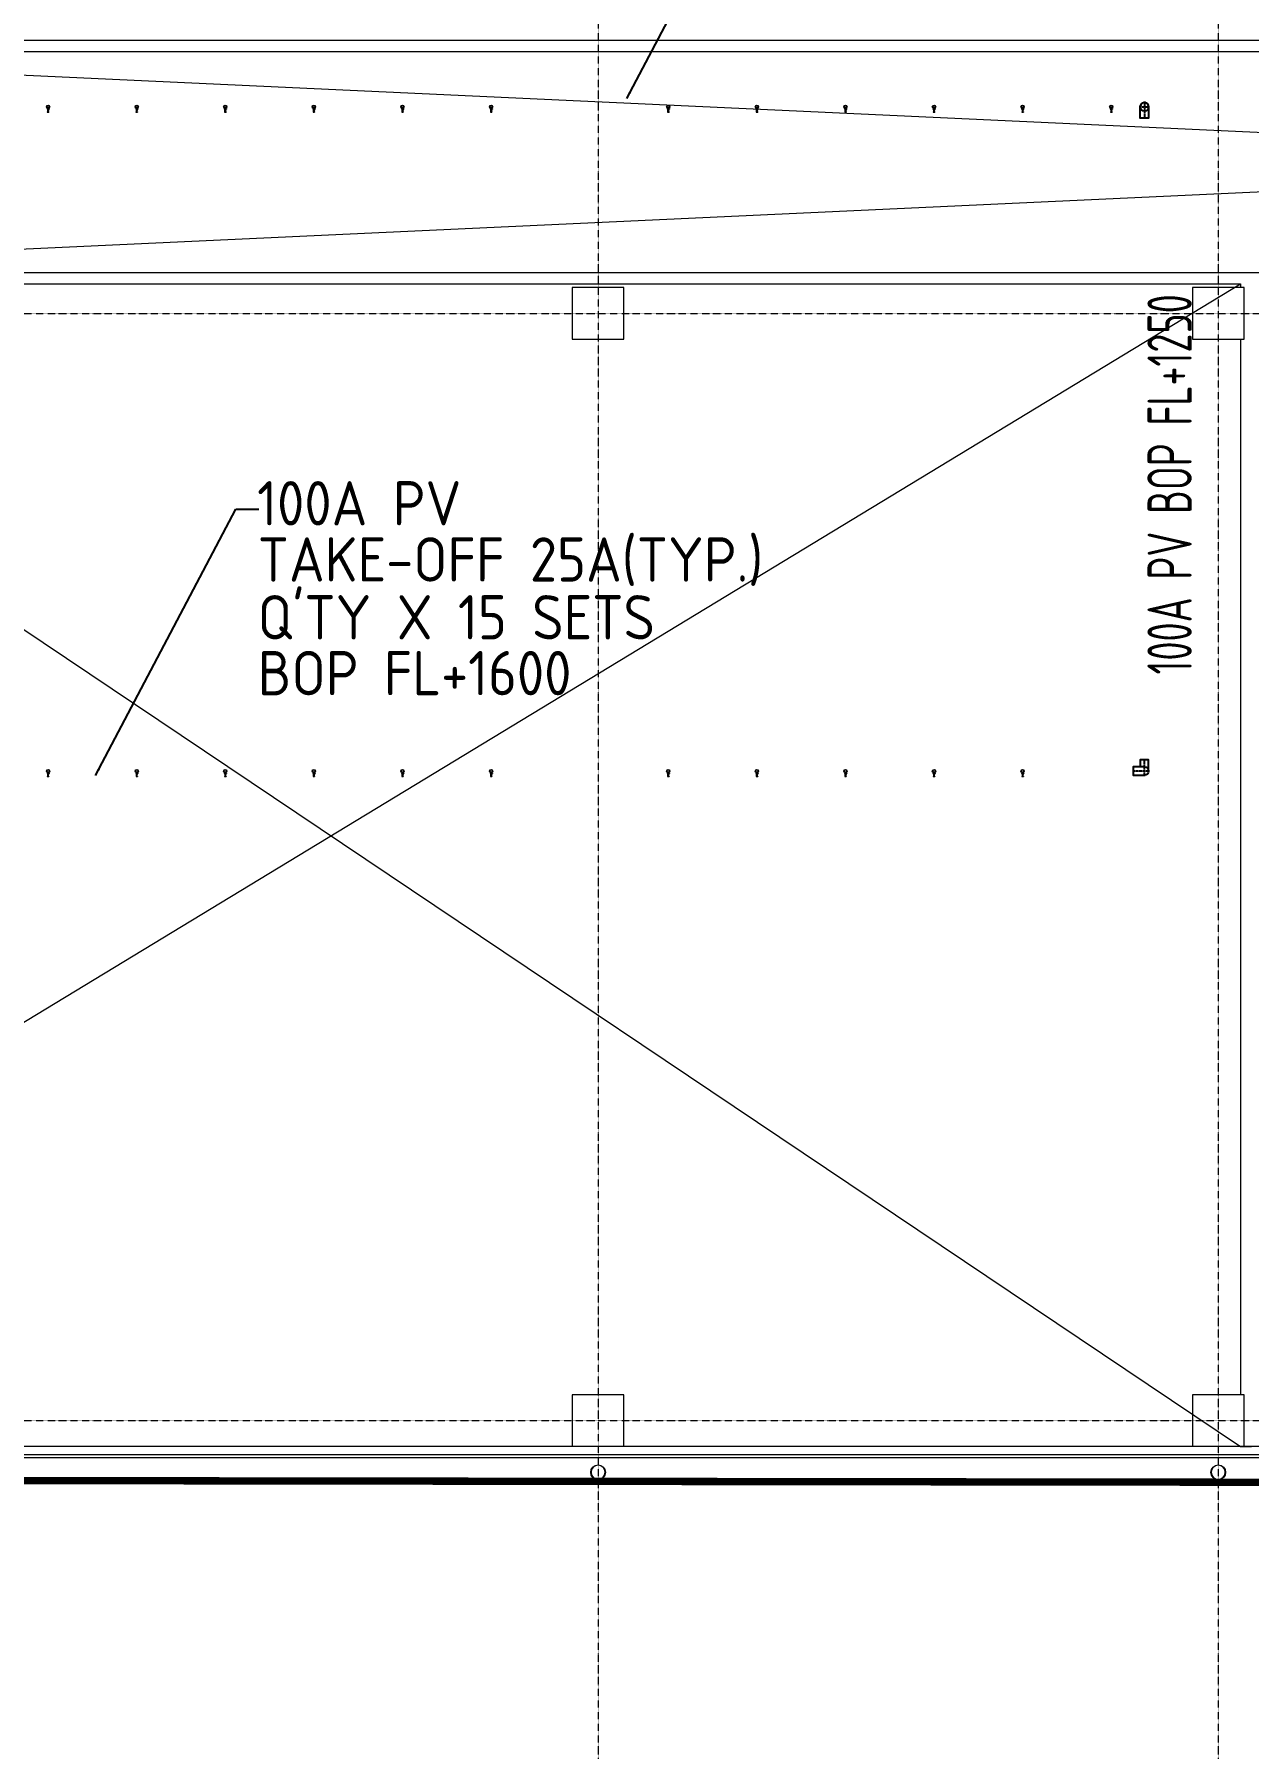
# Model space of a CAD drawing. Extents: x -122301 to 290600, y -29000 to 395522.
# Drawn here: x 185563 to 202012, y -4445 to 18782 of the extents above; entities that cross this region are included whole.
import ezdxf
from ezdxf.enums import TextEntityAlignment as Align

# ---------------------------------------------------------------- set-up
doc = ezdxf.new("R2010")
doc.units = 0
doc.header["$LTSCALE"] = 10
for name, pattern in [('H12PL2$0$JJP_三點線', [0.9, 0.3, -0.15, 0, -0.15, 0, -0.15, 0, -0.15]), ('XFM7P20PV$0$CENTER', [2, 1.25, -0.25, 0.25, -0.25]), ('XFM7P20PV$0$中心', [29.999999, 12, -6, 6, -6])]:
    doc.linetypes.add(name, pattern=pattern)
for name, color, linetype in [('H12PL2$0$A-OBJE-2D', 252, 'Continuous'), ('H12PL2$0$A-OBJE-2D.200K', 252, 'Continuous'), ('H12PL2$0$A-OBJE-MEP', 252, 'Continuous'), ('H12PL2$0$A-WALL-EX', 252, 'Continuous'), ('H12PL2$0$A-WALL-IN', 252, 'Continuous'), ('H12PL2$0$A-WALL-IN.200K', 252, 'Continuous'), ('H12PL2$0$S-COL', 252, 'Continuous'), ('H12PL2$0$S-GRID', 252, 'Continuous'), ('XFM7P20PV$0$PIPE-TEXT', 252, 'Continuous'), ('XFM7P20PV$0$U-PV-PIPE', 252, 'Continuous'), ('XFM7P20PV$0$U-PV-TXT', 252, 'Continuous')]:
    doc.layers.add(name, color=color, linetype=linetype)
doc.styles.add('XFM7P20PV$0$aa-txt', font='isocp.shx', dxfattribs={"bigfont": 'chineset'})
doc.styles.add('XFM7P20PV$0$dim-txt', font='isocp.shx', dxfattribs={"width": 0.7, "bigfont": 'chineset'})
doc.dimstyles.new('XFM7P20PV$0$adim-100', dxfattribs={"dimscale": 100, "dimtxt": 0.25, "dimasz": 0.25, "dimexe": 0.1, "dimexo": 0.5, "dimgap": 0.15, "dimtad": 0, "dimdec": 4, "dimtxsty": 'XFM7P20PV$0$dim-txt', "dimcen": -0.025, "dimclrd": 3, "dimclre": 3, "dimclrt": 256, "dimadec": 0, "dimazin": 0, "dimtfac": 1, "dimtdec": 4, "dimtmove": 0, "dimatfit": 3, "dimfxl": 1.25, "dimarcsym": 0})

# ---------------------------------------------------------------- blocks, each defined once
blk = doc.blocks.new('H12PL2')
at = {"layer": 'H12PL2$0$A-OBJE-2D', "lineweight": 0}
for p, q in [((178450, 1170), (201900, 15400)), ((178450, 15400), (201900, -350))]:
    blk.add_line(p, q, dxfattribs=at)
at = {"layer": 'H12PL2$0$A-OBJE-2D.200K', "lineweight": 0}
for p, q in [((178450, 15550), (243150, 18550)), ((243150, 15550), (178450, 18550))]:
    blk.add_line(p, q, dxfattribs=at)
at = {"layer": 'H12PL2$0$A-OBJE-MEP', "lineweight": 0, "flags": 128}
for points in [[(193295, -700, 1), (193105, -700, 1)], [(201695, -700, 1), (201505, -700, 1)]]:
    blk.add_lwpolyline(points, format="xyb", close=True, dxfattribs=at)
at = {"layer": 'H12PL2$0$A-OBJE-MEP', "lineweight": 0}
for centre in [(193200, -700), (201600, -700)]:
    blk.add_circle(centre, 100, dxfattribs=at)
at = {"layer": 'H12PL2$0$A-WALL-EX', "lineweight": 0}
blk.add_line((243100, -465), (185050, -465), dxfattribs=at)
at = {"layer": 'H12PL2$0$A-WALL-EX', "lineweight": 0, "flags": 128}
for points in [[(243220, -350), (185050, -350)], [(185050, -500), (243100, -500)], [(185050, -500), (243100, -500)], [(185050, -500), (243100, -500)]]:
    blk.add_lwpolyline(points, dxfattribs=at)
at = {"layer": 'H12PL2$0$A-WALL-IN', "lineweight": 0, "flags": 128}
for points in [[(201975, 15550), (178300, 15550)], [(178450, 15400), (201900, 15400)], [(201900, 15400), (201900, 15350)], [(243150, 15550), (201975, 15550)], [(201900, 14650), (201900, 350)], [(201900, -350), (202050, -350)]]:
    blk.add_lwpolyline(points, dxfattribs=at)
at = {"layer": 'H12PL2$0$A-WALL-IN.200K', "lineweight": 0, "flags": 128}
for points in [[(243150, 18700), (39500, 18700)], [(178450, 18550), (243150, 18550)]]:
    blk.add_lwpolyline(points, dxfattribs=at)
at = {"layer": 'H12PL2$0$S-COL', "lineweight": 0, "flags": 128}
for points in [[(192850, 14650), (193550, 14650), (193550, 15350), (192850, 15350)], [(201250, 14650), (201950, 14650), (201950, 15350), (201250, 15350)]]:
    blk.add_lwpolyline(points, close=True, dxfattribs=at)
for points in [[(193550, -350), (193550, 350), (192850, 350), (192850, -350)], [(201950, -350), (201950, 350), (201250, 350), (201250, -350)]]:
    blk.add_lwpolyline(points, dxfattribs=at)
at = {"layer": 'H12PL2$0$S-GRID', "linetype": 'H12PL2$0$JJP_三點線', "lineweight": 0}
for p, q in [((193200, 128250), (193200, -28000)), ((201600, 128250), (201600, -28000)), ((-29000, 15000), (289600, 15000)), ((-29000, 0), (289600, 0))]:
    blk.add_line(p, q, dxfattribs=at)
blk = doc.blocks.new('XFM7P20PV$0$球塞閥-二件式-25A-左側-捷流')
at = {"color": 7, "linetype": 'Continuous', "lineweight": 0, "extrusion": (2.22045e-16, 1, -2.22045e-16)}
for p, q in [((-9, 15), (-18, 0)), ((-18, 0), (-9, -15)), ((-14, 32), (-9, 32)), ((-14, 29), (-14, 32)), ((-9, 29), (-14, 29)), ((-10, 72), (11, 72)), ((-10, 68), (-10, 72)), ((-8, 68), (-10, 68)), ((-8, 36), (-9, 36)), ((-9, 21), (-9, 36)), ((9, 15), (-9, 15)), ((8, 72), (-8, 72)), ((-8, 47), (-8, 70)), ((-8, 47), (0, 47)), ((-8, 42), (-8, 47)), ((-8, 41), (-8, 42)), ((0, 42), (-8, 42)), ((8, 41), (-8, 41)), ((-4, 36), (-8, 36)), ((0, 48), (-4, 48)), ((-4, 47), (-4, 48)), ((-4, 41), (-4, 42)), ((-2, 30), (-2, 35)), ((2, 30), (-2, 30)), ((4, 48), (0, 48)), ((0, 47), (8, 47)), ((0, 42), (0, 47)), ((8, 42), (0, 42)), ((2, 35), (2, 30)), ((3, 32), (3, 29)), ((3, 32), (6, 32)), ((6, 29), (3, 29)), ((4, 47), (4, 48)), ((4, 41), (4, 42)), ((8, 36), (4, 36)), ((6, 32), (7, 32)), ((6, 29), (6, 32)), ((7, 29), (6, 29)), ((7, 32), (7, 29)), ((8, 70), (8, 47)), ((11, 68), (8, 68)), ((8, 42), (8, 47)), ((8, 42), (8, 41)), ((9, 36), (8, 36)), ((8, 32), (17, 32)), ((8, 29), (8, 32)), ((17, 29), (8, 29)), ((9, 32), (9, 36)), ((9, 21), (9, 29)), ((18, 0), (9, 15)), ((9, -15), (18, 0)), ((11, 68), (11, 72)), ((17, 29), (17, 32)), ((-9, -15), (9, -15))]:
    blk.add_line(p, q, dxfattribs=at)
at = {"color": 7, "linetype": 'Continuous', "lineweight": 0}
for centre, radius, start, end in [((0, 0), 23.1, 0, 180), ((0, 0), 23.1, 180, 0), ((-4, 35), 1.42, 0, 58.001), ((4, 35), 1.42, 121.999, 180)]:
    blk.add_arc(centre, radius, start, end, dxfattribs=at)
for points in [[(-8, 70), (-8, 71), (-8, 71), (-8, 71), (-8, 72), (-8, 72), (-8, 72)], [(8, 72), (8, 72), (8, 72), (8, 71), (8, 71), (8, 71), (8, 70)]]:
    blk.add_open_spline(points, degree=3, dxfattribs=at)
for points, knots in [([(-8, 36), (-8, 37), (-8, 38), (-8, 39), (-8, 39), (-8, 40), (-8, 40), (-8, 40), (-8, 41), (-8, 41)], [-6.586857, -6.586857, -6.586857, -6.586857, -4.917672, -4.917672, -3.301294, -3.301294, -1.594864, -1.594864, 0, 0, 0, 0]), ([(-3, 36), (-3, 36), (-3, 36), (-3, 36), (-4, 36), (-4, 36), (-4, 36), (-4, 36)], [-0.7953467, -0.7953467, -0.7953467, -0.7953467, -0.3971684, -0.3971684, -0.1815592, -0.1815592, 0, 0, 0, 0]), ([(4, 36), (4, 36), (4, 36), (4, 36), (3, 36), (3, 36), (3, 36), (3, 36)], [-0.7950738, -0.7950738, -0.7950738, -0.7950738, -0.6135769, -0.6135769, -0.3980416, -0.3980416, 0, 0, 0, 0]), ([(8, 41), (8, 41), (8, 40), (8, 40), (8, 40), (8, 39), (8, 39), (8, 38), (8, 37), (8, 36)], [-6.585553, -6.585553, -6.585553, -6.585553, -4.991005, -4.991005, -3.284912, -3.284912, -1.668854, -1.668854, 0, 0, 0, 0])]:
    blk.add_open_spline(points, degree=3, knots=knots, dxfattribs=at)
blk = doc.blocks.new('XFM7P20PV$0$100  PV SUBMAIN')
at = {"layer": 'XFM7P20PV$0$U-PV-PIPE', "xscale": -1, "rotation": 180}
for p in [(185750, 36510), (186951, 36510), (188150, 36510), (189350, 36510), (190550, 36510), (191751, 36510), (194150, 36510), (195351, 36510), (196550, 36510), (197750, 36510), (198950, 36510), (200151, 36510)]:
    blk.add_blockref('XFM7P20PV$0$球塞閥-二件式-25A-左側-捷流', p, dxfattribs=at)
blk = doc.blocks.new('XFM7P20PV$0$A$C1EDF0D7A')
at = {"color": 1, "linetype": 'XFM7P20PV$0$CENTER'}
for p, q in [((0, 70.6501), (0, -70.6501)), ((70.6501, 0), (-152.4, 0))]:
    blk.add_line(p, q, dxfattribs=at)
at = {"color": 0}
blk.add_lwpolyline([(0, -57.15), (-152.4, -57.15), (-152.4, 57.15), (0, 57.15)], dxfattribs=at)
blk.add_arc((0, 0), 57.15, 270, 90, dxfattribs=at)
blk = doc.blocks.new('XFM7P20PV')
at = {"color": 1, "linetype": 'XFM7P20PV$0$中心', "ltscale": 200, "const_width": 100}
blk.add_lwpolyline([(175950, 90000), (244005.38004, 90140.81561), (243787.26214, -890.81561), (175895.58586, -799.90253)], close=True, dxfattribs=at)
at = {"layer": 'XFM7P20PV$0$U-PV-PIPE', "color": 1, "linetype": 'XFM7P20PV$0$CENTER'}
blk.add_line((200600, 8857.15), (200600, 8952.4), dxfattribs=at)
at = {"layer": 'XFM7P20PV$0$U-PV-PIPE'}
blk.add_lwpolyline([(200657.15, 8800), (200657.15, 8952.4), (200542.85, 8952.4), (200542.85, 8857.15)], dxfattribs=at)
blk.add_circle((200600, 17800), 57.15, dxfattribs=at)
blk.add_blockref('XFM7P20PV$0$100  PV SUBMAIN', (0, -18710))
at = {"layer": 'XFM7P20PV$0$U-PV-PIPE', "rotation": 89.99999999999999}
blk.add_blockref('XFM7P20PV$0$A$C1EDF0D7A', (200600, 17800), dxfattribs=at)
at = {"layer": 'XFM7P20PV$0$U-PV-PIPE', "xscale": -1, "rotation": 180}
for name, p in [('XFM7P20PV$0$A$C1EDF0D7A', (200600, 8800)), ('XFM7P20PV$0$球塞閥-二件式-25A-左側-捷流', (185750.01987, 8800)), ('XFM7P20PV$0$球塞閥-二件式-25A-左側-捷流', (186951.07404, 8800)), ('XFM7P20PV$0$球塞閥-二件式-25A-左側-捷流', (188150.01987, 8800)), ('XFM7P20PV$0$球塞閥-二件式-25A-左側-捷流', (189350.01987, 8800)), ('XFM7P20PV$0$球塞閥-二件式-25A-左側-捷流', (190550.01987, 8800)), ('XFM7P20PV$0$球塞閥-二件式-25A-左側-捷流', (191751.07404, 8800)), ('XFM7P20PV$0$球塞閥-二件式-25A-左側-捷流', (194150.01987, 8800)), ('XFM7P20PV$0$球塞閥-二件式-25A-左側-捷流', (195351.07404, 8800)), ('XFM7P20PV$0$球塞閥-二件式-25A-左側-捷流', (196550.01987, 8800)), ('XFM7P20PV$0$球塞閥-二件式-25A-左側-捷流', (197750.01987, 8800)), ('XFM7P20PV$0$球塞閥-二件式-25A-左側-捷流', (198950.01987, 8800))]:
    blk.add_blockref(name, p, dxfattribs=at)
at = {"layer": 'XFM7P20PV$0$U-PV-TXT', "style": 'XFM7P20PV$0$aa-txt', "width": 0.7}
blk.add_text('100A PV BOP FL+1250', height=600, rotation=90, dxfattribs=at).set_placement((200941.05188, 10108.83646, 0), align=Align.MIDDLE_LEFT)
at = {"layer": 'XFM7P20PV$0$U-PV-TXT', "extrusion": (0, 0, -1), "style": 'XFM7P20PV$0$aa-txt', "text_generation_flag": 2}
for s, p in [('100A PV', (-188582.0927, 12128.89596, 0)), ('TAKE-OFF 25A(TYP.)', (-188588.44112, 11367.25107, 0)), ("Q'TY X 15 SETS", (-188588.44112, 10584.27605, 0)), ('BOP FL+1600', (-188588.44112, 9827.1419, 0))]:
    blk.add_text(s, height=600, dxfattribs=at).set_placement(p)
at = {"layer": 'XFM7P20PV$0$PIPE-TEXT'}
for points in [[(193587.35467, 17910.55067), (195489.04384, 21515.56445), (195800.95235, 21516.27148)], [(186393.28049, 8741.81517), (188294.96966, 12346.82895), (188606.87817, 12347.53598)]]:
    blk.add_leader(points, dimstyle='XFM7P20PV$0$adim-100', override={"dimasz": 1}, dxfattribs=at)

msp = doc.modelspace()

# ---------------------------------------------------------------- block references
for name in ['XFM7P20PV', 'H12PL2']:
    msp.add_blockref(name, (0, 0))

doc.saveas('drawing.dxf')
